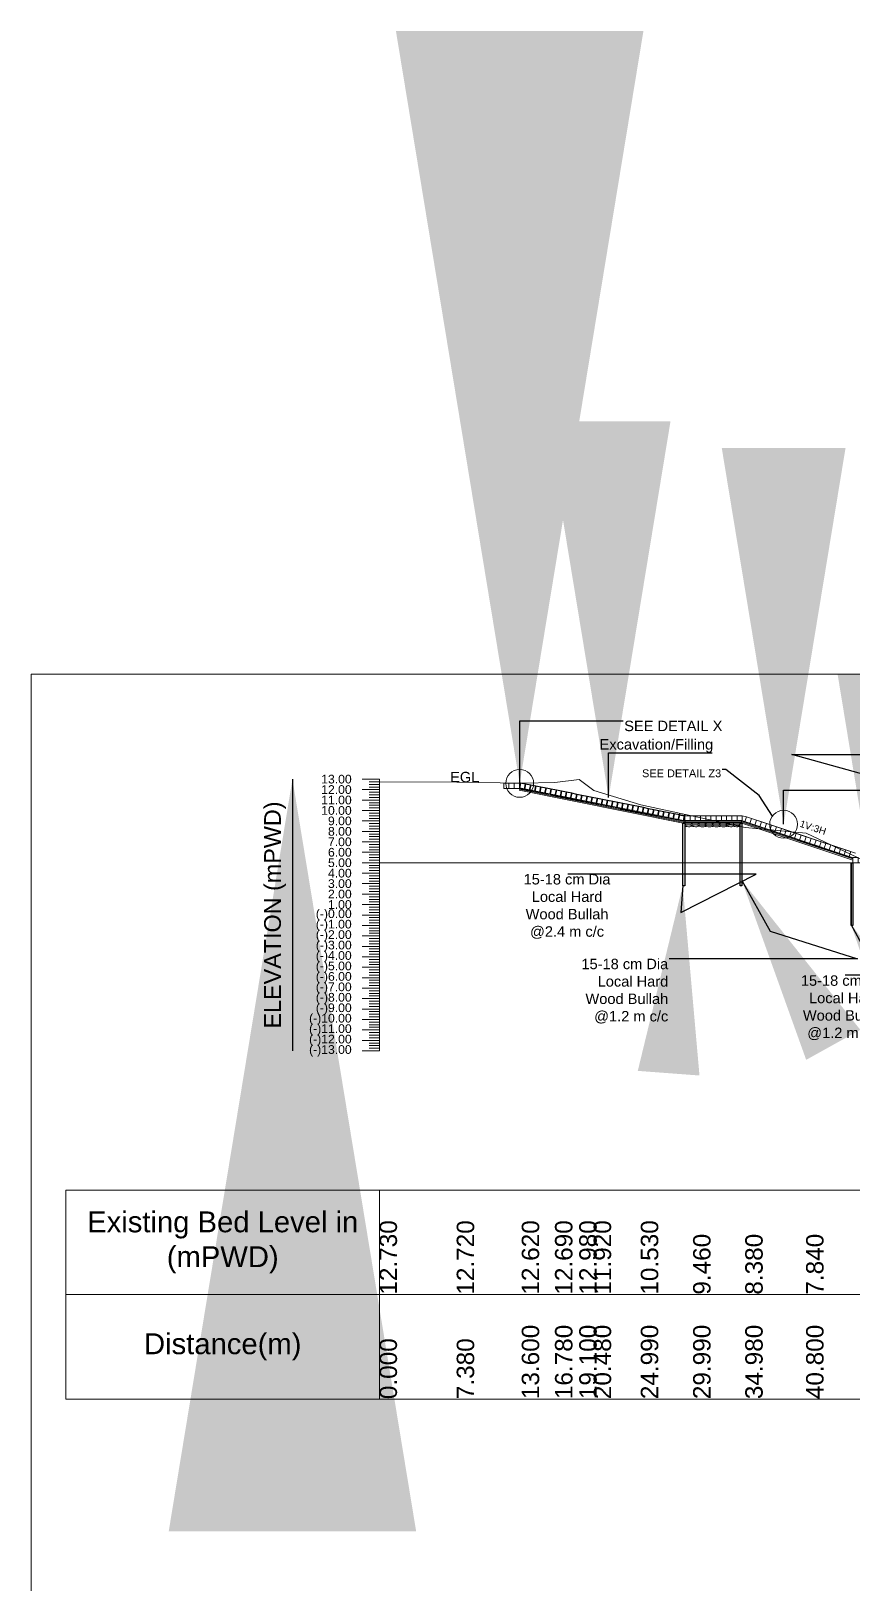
# Model space of a CAD drawing. Header units: inches. Extents: x -885 to 26362, y -28010 to 990.
# Drawn here: x 4368.5 to 4447.2, y -13605.7 to -13457.1 of the extents above; entities that cross this region are included whole.
import ezdxf

# ---------------------------------------------------------------- set-up
doc = ezdxf.new("R2010")
doc.units = ezdxf.units.IN
doc.header["$MEASUREMENT"] = 0
for name, color, linetype, lineweight in [('Bed Level Divider', 7, 'Continuous', 9), ('Cross section Data Border', 7, 'Continuous', 9), ('Cross Section Labels', 7, 'Continuous', 9), ('Existing_Bed_Level for Xsection', 7, 'Continuous', 0), ('Long Section Labels', 7, 'Continuous', 9)]:
    doc.layers.add(name, color=color, linetype=linetype, lineweight=lineweight)
doc.layers.add('New Slope Line', color=10, linetype='Continuous')
doc.layers.add('Pitching Lines', color=7, linetype='Continuous')
doc.styles.get("Standard").update_dxf_attribs({"font": 'arial.ttf'})
doc.dimstyles.get("Standard").update_dxf_attribs({"dimtxt": 0.18, "dimasz": 0.18, "dimexe": 0.18, "dimexo": 0.0625, "dimgap": 0.09, "dimtad": 0, "dimtih": 1, "dimtoh": 1, "dimdec": 4, "dimzin": 0, "dimdsep": 46, "dimtxsty": 'Standard', "dimcen": 0.09, "dimadec": 0, "dimazin": 0, "dimtfac": 1, "dimtdec": 4, "dimtofl": 0, "dimtmove": 0, "dimatfit": 3, "dimfxl": 1, "dimtolj": 1, "dimtzin": 0, "dimarcsym": 0})

msp = doc.modelspace()

# ---------------------------------------------------------------- linework, layer by layer
at = {"layer": 'Bed Level Divider'}
for points in [[(4447.159531, -13536.446944), (4436.545937, -13532.909079), (4430.925255, -13532.909079), (4415.221713, -13529.768371)], [(4447.159531, -13536.341534), (4436.562165, -13532.809079), (4430.935157, -13532.809079), (4415.241325, -13529.670313)], [(4447.159531, -13536.236125), (4436.578392, -13532.709079), (4430.945059, -13532.709079), (4415.260937, -13529.572254)]]:
    msp.add_lwpolyline(points, dxfattribs=at)
at = {"layer": 'Cross section Data Border'}
msp.add_lwpolyline([(4371.881544, -13568.042412), (4670.354877, -13568.042412), (4670.354877, -13588.042412), (4371.881544, -13588.042412)], close=True, dxfattribs=at)
for points in [[(4401.881544, -13568.042412), (4401.881544, -13588.042412)], [(4371.881544, -13578.042412), (4670.354877, -13578.042412)]]:
    msp.add_lwpolyline(points, dxfattribs=at)
at = {"layer": 'Cross Section Labels'}
for centre in [(4415.28461, -13529.112025), (4440.53376, -13533.02182)]:
    msp.add_circle(centre, 1.333333, dxfattribs=at)
at = {"layer": 'Existing_Bed_Level for Xsection'}
for points in [[(4401.881544, -13528.979079), (4409.261544, -13528.989079), (4415.481544, -13529.089079), (4418.661544, -13529.019079), (4420.981544, -13528.729079), (4422.361544, -13529.789079), (4426.871544, -13531.179079), (4431.871544, -13532.249079), (4436.861544, -13533.329079), (4442.681544, -13533.869079), (4452.511544, -13538.539079), (4467.021544, -13538.874079), (4468.571544, -13538.979079), (4516.101544, -13539.354079), (4522.521544, -13539.516079), (4549.591544, -13540.363079), (4558.401544, -13540.352079), (4558.501544, -13540.410079), (4563.371544, -13541.130079), (4567.811544, -13542.050079), (4570.441544, -13542.793079), (4581.631544, -13545.884079)], [(4447.409531, -13535.792412), (4438.159531, -13532.709079)], [(4401.881544, -13536.709079), (4667.021544, -13536.709079)]]:
    msp.add_lwpolyline(points, dxfattribs=at)
at = {"layer": 'Long Section Labels'}
msp.add_line((4436.578513, -13532.209079), (4436.992414, -13532.32004), dxfattribs=at)
for points in [[(4368.548211, -13518.645079), (4701.881544, -13518.645079), (4701.881544, -13754.345079), (4368.548211, -13754.345079)], [(4414.262069, -13529.087091), (4413.762069, -13529.087091), (4413.762069, -13529.587091), (4414.262069, -13529.587091)], [(4414.762069, -13529.087091), (4414.262069, -13529.087091), (4414.262069, -13529.587091), (4414.762069, -13529.587091)], [(4415.262133, -13529.087091), (4414.762133, -13529.087091), (4414.762133, -13529.587091), (4415.262133, -13529.587091)], [(4431.578392, -13532.209079), (4431.078392, -13532.209079), (4431.078392, -13532.709079), (4431.578392, -13532.709079)], [(4432.078392, -13532.209079), (4431.578392, -13532.209079), (4431.578392, -13532.709079), (4432.078392, -13532.709079)], [(4432.578392, -13532.209079), (4432.078392, -13532.209079), (4432.078392, -13532.709079), (4432.578392, -13532.709079)], [(4433.078392, -13532.209079), (4432.578392, -13532.209079), (4432.578392, -13532.709079), (4433.078392, -13532.709079)], [(4433.578392, -13532.209079), (4433.078392, -13532.209079), (4433.078392, -13532.709079), (4433.578392, -13532.709079)], [(4434.078392, -13532.209079), (4433.578392, -13532.209079), (4433.578392, -13532.709079), (4434.078392, -13532.709079)], [(4434.578392, -13532.209079), (4434.078392, -13532.209079), (4434.078392, -13532.709079), (4434.578392, -13532.709079)], [(4435.078392, -13532.209079), (4434.578392, -13532.209079), (4434.578392, -13532.709079), (4435.078392, -13532.709079)], [(4435.578392, -13532.209079), (4435.078392, -13532.209079), (4435.078392, -13532.709079), (4435.578392, -13532.709079)], [(4436.078392, -13532.209079), (4435.578392, -13532.209079), (4435.578392, -13532.709079), (4436.078392, -13532.709079)], [(4436.578392, -13532.209079), (4436.078392, -13532.209079), (4436.078392, -13532.709079), (4436.578392, -13532.709079)], [(4437.466756, -13532.478154), (4436.992414, -13532.32004), (4436.8343, -13532.794382), (4437.308642, -13532.952495)], [(4437.941097, -13532.636268), (4437.466756, -13532.478154), (4437.308642, -13532.952495), (4437.782983, -13533.110609)], [(4438.415439, -13532.794382), (4437.941097, -13532.636268), (4437.782983, -13533.110609), (4438.257325, -13533.268723)], [(4438.889781, -13532.952495), (4438.415439, -13532.794382), (4438.257325, -13533.268723), (4438.731667, -13533.426837)], [(4439.364122, -13533.110609), (4438.889781, -13532.952495), (4438.731667, -13533.426837), (4439.206008, -13533.584951)], [(4439.838464, -13533.268723), (4439.364122, -13533.110609), (4439.206008, -13533.584951), (4439.68035, -13533.743065)], [(4440.312806, -13533.426837), (4439.838464, -13533.268723), (4439.68035, -13533.743065), (4440.154692, -13533.901179)], [(4440.787147, -13533.584951), (4440.312806, -13533.426837), (4440.154692, -13533.901179), (4440.629033, -13534.059293)], [(4441.261489, -13533.743065), (4440.787147, -13533.584951), (4440.629033, -13534.059293), (4441.103375, -13534.217407)], [(4441.73583, -13533.901179), (4441.261489, -13533.743065), (4441.103375, -13534.217407), (4441.577717, -13534.37552)], [(4442.210172, -13534.059293), (4441.73583, -13533.901179), (4441.577717, -13534.37552), (4442.052058, -13534.533634)], [(4442.684514, -13534.217407), (4442.210172, -13534.059293), (4442.052058, -13534.533634), (4442.5264, -13534.691748)], [(4443.158855, -13534.37552), (4442.684514, -13534.217407), (4442.5264, -13534.691748), (4443.000742, -13534.849862)], [(4443.633197, -13534.533634), (4443.158855, -13534.37552), (4443.000742, -13534.849862), (4443.475083, -13535.007976)], [(4444.107539, -13534.691748), (4443.633197, -13534.533634), (4443.475083, -13535.007976), (4443.949425, -13535.16609)], [(4444.58188, -13534.849862), (4444.107539, -13534.691748), (4443.949425, -13535.16609), (4444.423766, -13535.324204)], [(4445.056222, -13535.007976), (4444.58188, -13534.849862), (4444.423766, -13535.324204), (4444.898108, -13535.482318)], [(4445.530564, -13535.16609), (4445.056222, -13535.007976), (4444.898108, -13535.482318), (4445.37245, -13535.640431)], [(4446.004905, -13535.324204), (4445.530564, -13535.16609), (4445.37245, -13535.640431), (4445.846791, -13535.798545)], [(4446.479247, -13535.482318), (4446.004905, -13535.324204), (4445.846791, -13535.798545), (4446.321133, -13535.956659)], [(4446.953589, -13535.640431), (4446.479247, -13535.482318), (4446.321133, -13535.956659), (4446.795475, -13536.114773)], [(4447.659531, -13536.209079), (4447.159531, -13536.209079), (4447.159531, -13536.709079), (4447.659531, -13536.709079)]]:
    msp.add_lwpolyline(points, close=True, dxfattribs=at)
for points in [[(4401.881544, -13528.709079), (4400.214877, -13528.709079)], [(4401.881544, -13529.709079), (4400.214877, -13529.709079)], [(4401.881544, -13528.959079), (4400.881544, -13528.959079)], [(4401.881544, -13529.209079), (4400.881544, -13529.209079)], [(4401.881544, -13529.459079), (4400.881544, -13529.459079)], [(4401.881544, -13529.959079), (4400.881544, -13529.959079)], [(4401.881544, -13554.709079), (4401.881544, -13553.709079), (4401.881544, -13552.709079), (4401.881544, -13551.709079), (4401.881544, -13550.709079), (4401.881544, -13549.709079), (4401.881544, -13548.709079), (4401.881544, -13547.709079), (4401.881544, -13546.709079), (4401.881544, -13545.709079), (4401.881544, -13544.709079), (4401.881544, -13543.709079), (4401.881544, -13542.709079), (4401.881544, -13541.709079), (4401.881544, -13540.709079), (4401.881544, -13539.709079), (4401.881544, -13538.709079), (4401.881544, -13537.709079), (4401.881544, -13536.709079), (4401.881544, -13535.709079), (4401.881544, -13534.709079), (4401.881544, -13533.709079), (4401.881544, -13532.709079), (4401.881544, -13531.709079), (4401.881544, -13530.709079), (4401.881544, -13529.709079), (4401.881544, -13528.709079)], [(4401.881544, -13530.709079), (4400.214877, -13530.709079)], [(4401.881544, -13530.209079), (4400.881544, -13530.209079)], [(4401.881544, -13530.459079), (4400.881544, -13530.459079)], [(4401.881544, -13530.959079), (4400.881544, -13530.959079)], [(4401.881544, -13531.209079), (4400.881544, -13531.209079)], [(4401.881544, -13531.459079), (4400.881544, -13531.459079)], [(4401.881544, -13531.709079), (4400.214877, -13531.709079)], [(4401.881544, -13532.709079), (4400.214877, -13532.709079)], [(4401.881544, -13531.959079), (4400.881544, -13531.959079)], [(4401.881544, -13532.209079), (4400.881544, -13532.209079)], [(4401.881544, -13532.459079), (4400.881544, -13532.459079)], [(4401.881544, -13532.959079), (4400.881544, -13532.959079)], [(4436.578392, -13532.709079), (4436.8343, -13532.794382), (4436.862734, -13532.709079)], [(4401.881544, -13533.709079), (4400.214877, -13533.709079)], [(4401.881544, -13533.209079), (4400.881544, -13533.209079)], [(4401.881544, -13533.459079), (4400.881544, -13533.459079)], [(4401.881544, -13533.959079), (4400.881544, -13533.959079)], [(4401.881544, -13534.209079), (4400.881544, -13534.209079)], [(4401.881544, -13534.459079), (4400.881544, -13534.459079)], [(4401.881544, -13534.709079), (4400.214877, -13534.709079)], [(4401.881544, -13535.709079), (4400.214877, -13535.709079)], [(4401.881544, -13534.959079), (4400.881544, -13534.959079)], [(4401.881544, -13535.209079), (4400.881544, -13535.209079)], [(4401.881544, -13535.459079), (4400.881544, -13535.459079)], [(4401.881544, -13535.959079), (4400.881544, -13535.959079)], [(4401.881544, -13536.709079), (4400.214877, -13536.709079)], [(4401.881544, -13536.209079), (4400.881544, -13536.209079)], [(4401.881544, -13536.459079), (4400.881544, -13536.459079)], [(4401.881544, -13536.959079), (4400.881544, -13536.959079)], [(4401.881544, -13537.209079), (4400.881544, -13537.209079)], [(4401.881544, -13537.459079), (4400.881544, -13537.459079)], [(4401.881544, -13537.709079), (4400.214877, -13537.709079)], [(4401.881544, -13538.709079), (4400.214877, -13538.709079)], [(4401.881544, -13537.959079), (4400.881544, -13537.959079)], [(4401.881544, -13538.209079), (4400.881544, -13538.209079)], [(4401.881544, -13538.459079), (4400.881544, -13538.459079)], [(4401.881544, -13538.959079), (4400.881544, -13538.959079)], [(4401.881544, -13539.709079), (4400.214877, -13539.709079)], [(4401.881544, -13539.209079), (4400.881544, -13539.209079)], [(4401.881544, -13539.459079), (4400.881544, -13539.459079)], [(4401.881544, -13539.959079), (4400.881544, -13539.959079)], [(4401.881544, -13540.209079), (4400.881544, -13540.209079)], [(4401.881544, -13540.709079), (4400.214877, -13540.709079)], [(4401.881544, -13541.709079), (4400.214877, -13541.709079)], [(4401.881544, -13540.459079), (4400.881544, -13540.459079)], [(4401.881544, -13540.959079), (4400.881544, -13540.959079)], [(4401.881544, -13541.209079), (4400.881544, -13541.209079)], [(4401.881544, -13541.459079), (4400.881544, -13541.459079)], [(4401.881544, -13542.709079), (4400.214877, -13542.709079)], [(4401.881544, -13541.959079), (4400.881544, -13541.959079)], [(4401.881544, -13542.209079), (4400.881544, -13542.209079)], [(4401.881544, -13542.459079), (4400.881544, -13542.459079)], [(4401.881544, -13542.959079), (4400.881544, -13542.959079)], [(4401.881544, -13543.209079), (4400.881544, -13543.209079)], [(4401.881544, -13543.709079), (4400.214877, -13543.709079)], [(4401.881544, -13544.709079), (4400.214877, -13544.709079)], [(4401.881544, -13543.459079), (4400.881544, -13543.459079)], [(4401.881544, -13543.959079), (4400.881544, -13543.959079)], [(4401.881544, -13544.209079), (4400.881544, -13544.209079)], [(4401.881544, -13544.459079), (4400.881544, -13544.459079)], [(4401.881544, -13545.709079), (4400.214877, -13545.709079)], [(4401.881544, -13544.959079), (4400.881544, -13544.959079)], [(4401.881544, -13545.209079), (4400.881544, -13545.209079)], [(4401.881544, -13545.459079), (4400.881544, -13545.459079)], [(4401.881544, -13545.959079), (4400.881544, -13545.959079)], [(4401.881544, -13546.209079), (4400.881544, -13546.209079)], [(4401.881544, -13546.709079), (4400.214877, -13546.709079)], [(4401.881544, -13547.709079), (4400.214877, -13547.709079)], [(4401.881544, -13546.459079), (4400.881544, -13546.459079)], [(4401.881544, -13546.959079), (4400.881544, -13546.959079)], [(4401.881544, -13547.209079), (4400.881544, -13547.209079)], [(4401.881544, -13547.459079), (4400.881544, -13547.459079)], [(4401.881544, -13548.709079), (4400.214877, -13548.709079)], [(4401.881544, -13547.959079), (4400.881544, -13547.959079)], [(4401.881544, -13548.209079), (4400.881544, -13548.209079)], [(4401.881544, -13548.459079), (4400.881544, -13548.459079)], [(4401.881544, -13548.959079), (4400.881544, -13548.959079)], [(4401.881544, -13549.209079), (4400.881544, -13549.209079)], [(4401.881544, -13549.709079), (4400.214877, -13549.709079)], [(4401.881544, -13550.709079), (4400.214877, -13550.709079)], [(4401.881544, -13549.459079), (4400.881544, -13549.459079)], [(4401.881544, -13549.959079), (4400.881544, -13549.959079)], [(4401.881544, -13550.209079), (4400.881544, -13550.209079)], [(4401.881544, -13550.459079), (4400.881544, -13550.459079)], [(4401.881544, -13551.709079), (4400.214877, -13551.709079)], [(4401.881544, -13550.959079), (4400.881544, -13550.959079)], [(4401.881544, -13551.209079), (4400.881544, -13551.209079)], [(4401.881544, -13551.459079), (4400.881544, -13551.459079)], [(4401.881544, -13551.959079), (4400.881544, -13551.959079)], [(4401.881544, -13552.209079), (4400.881544, -13552.209079)], [(4401.881544, -13552.709079), (4400.214877, -13552.709079)], [(4401.881544, -13553.709079), (4400.214877, -13553.709079)], [(4401.881544, -13552.459079), (4400.881544, -13552.459079)], [(4401.881544, -13552.959079), (4400.881544, -13552.959079)], [(4401.881544, -13553.209079), (4400.881544, -13553.209079)], [(4401.881544, -13553.459079), (4400.881544, -13553.459079)], [(4401.881544, -13554.709079), (4400.214877, -13554.709079)], [(4401.881544, -13553.959079), (4400.881544, -13553.959079)], [(4401.881544, -13554.209079), (4400.881544, -13554.209079)], [(4401.881544, -13554.459079), (4400.881544, -13554.459079)]]:
    msp.add_lwpolyline(points, dxfattribs=at)
for centre in [(4431.419648, -13532.989088), (4432.091171, -13532.991115), (4432.764725, -13532.997198), (4433.43162, -13533.000698), (4434.098577, -13533.000698), (4434.771484, -13532.995413), (4435.437723, -13532.990054), (4436.033541, -13532.987566), (4431.424752, -13533.17631), (4432.096275, -13533.178337), (4432.769829, -13533.184421), (4433.436724, -13533.18792), (4434.103682, -13533.18792), (4434.776589, -13533.182635), (4435.442828, -13533.177276), (4436.038646, -13533.174788)]:
    msp.add_ellipse(centre, major_axis=(0.332711, -0.007681), ratio=0.255, dxfattribs=at)
at = {"layer": 'New Slope Line'}
for p, q in [((4430.945059, -13532.709079), (4415.260937, -13529.572254)), ((4430.454724, -13532.611012), (4430.59083, -13531.975006)), ((4430.454724, -13532.611012), (4430.945059, -13532.709079)), ((4430.552782, -13532.120722), (4431.049699, -13532.220105)), ((4430.945059, -13532.709079), (4431.079759, -13532.079637)), ((4436.578392, -13532.709079), (4430.945059, -13532.709079)), ((4436.578392, -13532.709079), (4447.159531, -13536.236125))]:
    msp.add_line(p, q, dxfattribs=at)
at = {"layer": 'Pitching Lines'}
for p, q in [((4415.262133, -13529.087091), (4415.358995, -13529.081964)), ((4431.078392, -13532.709079), (4431.078392, -13532.909079)), ((4436.545937, -13532.909079), (4436.545937, -13532.709079)), ((4446.979531, -13536.709079), (4446.979531, -13542.709079)), ((4447.159531, -13536.709079), (4447.159531, -13542.709079))]:
    msp.add_line(p, q, dxfattribs=at)
for points in [[(4415.254354, -13529.570938), (4415.744689, -13529.669005), (4415.849329, -13529.180031), (4415.358995, -13529.081964), (4415.254354, -13529.570938)], [(4415.744689, -13529.669005), (4416.235023, -13529.767072), (4416.339664, -13529.278098), (4415.849329, -13529.180031), (4415.744689, -13529.669005)], [(4416.235023, -13529.767072), (4416.725358, -13529.865139), (4416.829998, -13529.376165), (4416.339664, -13529.278098), (4416.235023, -13529.767072)], [(4416.725358, -13529.865139), (4417.215692, -13529.963206), (4417.320333, -13529.474232), (4416.829998, -13529.376165), (4416.725358, -13529.865139)], [(4417.215692, -13529.963206), (4417.706027, -13530.061273), (4417.810667, -13529.572299), (4417.320333, -13529.474232), (4417.215692, -13529.963206)], [(4417.706027, -13530.061273), (4418.196361, -13530.159339), (4418.301002, -13529.670366), (4417.810667, -13529.572299), (4417.706027, -13530.061273)], [(4418.196361, -13530.159339), (4418.686696, -13530.257406), (4418.791336, -13529.768432), (4418.301002, -13529.670366), (4418.196361, -13530.159339)], [(4418.686696, -13530.257406), (4419.17703, -13530.355473), (4419.281671, -13529.866499), (4418.791336, -13529.768432), (4418.686696, -13530.257406)], [(4419.17703, -13530.355473), (4419.667365, -13530.45354), (4419.772005, -13529.964566), (4419.281671, -13529.866499), (4419.17703, -13530.355473)], [(4419.667365, -13530.45354), (4420.157699, -13530.551607), (4420.26234, -13530.062633), (4419.772005, -13529.964566), (4419.667365, -13530.45354)], [(4420.157699, -13530.551607), (4420.648034, -13530.649674), (4420.752674, -13530.1607), (4420.26234, -13530.062633), (4420.157699, -13530.551607)], [(4420.648034, -13530.649674), (4421.138369, -13530.747741), (4421.243009, -13530.258767), (4420.752674, -13530.1607), (4420.648034, -13530.649674)], [(4421.138369, -13530.747741), (4421.628703, -13530.845808), (4421.733343, -13530.356834), (4421.243009, -13530.258767), (4421.138369, -13530.747741)], [(4421.628703, -13530.845808), (4422.119038, -13530.943875), (4422.223678, -13530.454901), (4421.733343, -13530.356834), (4421.628703, -13530.845808)], [(4422.119038, -13530.943875), (4422.609372, -13531.041942), (4422.714012, -13530.552968), (4422.223678, -13530.454901), (4422.119038, -13530.943875)], [(4422.609372, -13531.041942), (4423.099707, -13531.140008), (4423.204347, -13530.651035), (4422.714012, -13530.552968), (4422.609372, -13531.041942)], [(4423.099707, -13531.140008), (4423.590041, -13531.238075), (4423.694682, -13530.749102), (4423.204347, -13530.651035), (4423.099707, -13531.140008)], [(4423.590041, -13531.238075), (4424.080376, -13531.336142), (4424.185016, -13530.847168), (4423.694682, -13530.749102), (4423.590041, -13531.238075)], [(4424.080376, -13531.336142), (4424.57071, -13531.434209), (4424.675351, -13530.945235), (4424.185016, -13530.847168), (4424.080376, -13531.336142)], [(4424.57071, -13531.434209), (4425.061045, -13531.532276), (4425.165685, -13531.043302), (4424.675351, -13530.945235), (4424.57071, -13531.434209)], [(4425.061045, -13531.532276), (4425.551379, -13531.630343), (4425.65602, -13531.141369), (4425.165685, -13531.043302), (4425.061045, -13531.532276)], [(4425.551379, -13531.630343), (4426.041714, -13531.72841), (4426.146354, -13531.239436), (4425.65602, -13531.141369), (4425.551379, -13531.630343)], [(4426.041714, -13531.72841), (4426.532048, -13531.826477), (4426.636689, -13531.337503), (4426.146354, -13531.239436), (4426.041714, -13531.72841)], [(4426.532048, -13531.826477), (4427.022383, -13531.924544), (4427.127023, -13531.43557), (4426.636689, -13531.337503), (4426.532048, -13531.826477)], [(4427.022383, -13531.924544), (4427.512717, -13532.022611), (4427.617358, -13531.533637), (4427.127023, -13531.43557), (4427.022383, -13531.924544)], [(4427.512717, -13532.022611), (4428.003052, -13532.120678), (4428.107692, -13531.631704), (4427.617358, -13531.533637), (4427.512717, -13532.022611)], [(4428.003052, -13532.120678), (4428.493386, -13532.218744), (4428.598027, -13531.729771), (4428.107692, -13531.631704), (4428.003052, -13532.120678)], [(4428.493386, -13532.218744), (4428.983721, -13532.316811), (4429.088361, -13531.827837), (4428.598027, -13531.729771), (4428.493386, -13532.218744)], [(4428.983721, -13532.316811), (4429.474055, -13532.414878), (4429.578696, -13531.925904), (4429.088361, -13531.827837), (4428.983721, -13532.316811)], [(4429.474055, -13532.414878), (4429.96439, -13532.512945), (4430.06903, -13532.023971), (4429.578696, -13531.925904), (4429.474055, -13532.414878)], [(4429.96439, -13532.512945), (4430.454724, -13532.611012), (4430.559365, -13532.122038), (4430.06903, -13532.023971), (4429.96439, -13532.512945)], [(4430.454724, -13532.611012), (4430.945059, -13532.709079), (4431.049699, -13532.220105), (4430.559365, -13532.122038), (4430.454724, -13532.611012)], [(4430.898392, -13532.909079), (4431.078392, -13532.909079), (4431.078392, -13538.909079), (4430.898392, -13538.909079), (4430.898392, -13532.909079)], [(4436.365937, -13532.909079), (4436.545937, -13532.909079), (4436.545937, -13538.909079), (4436.365937, -13538.909079), (4436.365937, -13532.909079)], [(4446.979531, -13536.709079), (4447.159531, -13536.709079), (4447.159531, -13542.709079), (4446.979531, -13542.709079), (4446.979531, -13536.709079)]]:
    msp.add_lwpolyline(points, dxfattribs=at)

# ---------------------------------------------------------------- texts
at = {"layer": 'Cross section Data Border', "char_height": 2, "width": 26.66666667, "attachment_point": 5}
for s, insert in [('Existing Bed Level in (mPWD)', (4386.881544, -13573.042412)), ('Distance(m)', (4386.881544, -13583.042412))]:
    msp.add_mtext(s, dxfattribs=dict(at, insert=insert))
at = {"layer": 'Cross Section Labels'}
for s, insert, char_height, attachment_point in [('SEE DETAIL X', (4425.28461, -13523.112025), 1, 1), ('Excavation/Filling', (4433.794588, -13526.17799), 1, 9), ('EGL', (4411.425101, -13529.023863), 1, 9), ('SEE DETAIL Z3', (4434.561287, -13527.76966), 0.75042, 3)]:
    msp.add_mtext(s, dxfattribs=dict(at, insert=insert, char_height=char_height, attachment_point=attachment_point))
at = {"layer": 'Cross Section Labels', "insert": (4443.446392, -13533.018279), "char_height": 0.6666667, "attachment_point": 2, "rotation": 341.56505118}
msp.add_mtext('1V:3H', dxfattribs=at)
at = {"layer": 'Cross Section Labels', "char_height": 1, "width": 9.51479008}
for s, insert, attachment_point in [('15-18 cm Dia Local Hard Wood Bullah @2.4 m c/c', (4419.815554, -13537.787077), 2), ('15-18 cm Dia Local Hard Wood Bullah @1.2 m c/c', (4429.497068, -13545.894196), 3), ('15-18 cm Dia Local Hard Wood Bullah @1.2 m c/c', (4446.33547, -13547.482353), 2)]:
    msp.add_mtext(s, dxfattribs=dict(at, insert=insert, attachment_point=attachment_point))
at = {"layer": 'Long Section Labels', "char_height": 0.8333333, "attachment_point": 6}
for s, insert in [('13.00', (4399.214877, -13528.709079)), ('12.00', (4399.214877, -13529.709079)), ('11.00', (4399.214877, -13530.709079)), ('10.00', (4399.214877, -13531.709079)), ('9.00', (4399.214877, -13532.709079)), ('8.00', (4399.214877, -13533.709079)), ('7.00', (4399.214877, -13534.709079)), ('6.00', (4399.214877, -13535.709079)), ('4.00', (4399.214877, -13537.709079)), ('5.00', (4399.214877, -13536.709079)), ('3.00', (4399.214877, -13538.709079)), ('2.00', (4399.214877, -13539.709079)), ('1.00', (4399.214877, -13540.709079)), ('(-)0.00', (4399.214877, -13541.709079)), ('(-)1.00', (4399.214877, -13542.709079)), ('(-)2.00', (4399.214877, -13543.709079)), ('(-)3.00', (4399.214877, -13544.709079)), ('(-)4.00', (4399.214877, -13545.709079)), ('(-)5.00', (4399.214877, -13546.709079)), ('(-)6.00', (4399.214877, -13547.709079)), ('(-)7.00', (4399.214877, -13548.709079)), ('(-)8.00', (4399.214877, -13549.709079)), ('(-)9.00', (4399.214877, -13550.709079)), ('(-)10.00', (4399.214877, -13551.709079)), ('(-)11.00', (4399.214877, -13552.709079)), ('(-)12.00', (4399.214877, -13553.709079)), ('(-)13.00', (4399.214877, -13554.709079))]:
    msp.add_mtext(s, dxfattribs=dict(at, insert=insert))
at = {"layer": 'Long Section Labels', "rotation": 90}
for s, insert, char_height, attachment_point in [('ELEVATION (mPWD)', (4391.881544, -13541.709079), 1.6, 5), ('12.730', (4401.881544, -13578.042412), 1.6666667, 1), ('12.720', (4409.261544, -13578.042412), 1.6666667, 1), ('12.620', (4415.481544, -13578.042412), 1.6666667, 1), ('12.690', (4418.661544, -13578.042412), 1.6666667, 1), ('12.980', (4420.981544, -13578.042412), 1.6666667, 1), ('11.920', (4422.361544, -13578.042412), 1.6666667, 1), ('10.530', (4426.871544, -13578.042412), 1.6666667, 1), ('9.460', (4431.871544, -13578.042412), 1.6666667, 1), ('8.380', (4436.861544, -13578.042412), 1.6666667, 1), ('7.840', (4442.681544, -13578.042412), 1.6666667, 1), ('13.600', (4415.481544, -13588.042412), 1.6666667, 1), ('16.780', (4418.661544, -13588.042412), 1.6666667, 1), ('19.100', (4420.981544, -13588.042412), 1.6666667, 1), ('20.480', (4422.361544, -13588.042412), 1.6666667, 1), ('24.990', (4426.871544, -13588.042412), 1.6666667, 1), ('29.990', (4431.871544, -13588.042412), 1.6666667, 1), ('34.980', (4436.861544, -13588.042412), 1.6666667, 1), ('40.800', (4442.681544, -13588.042412), 1.6666667, 1), ('0.000', (4401.881544, -13588.042412), 1.6666667, 1), ('7.380', (4409.261544, -13588.042412), 1.6666667, 1)]:
    msp.add_mtext(s, dxfattribs=dict(at, insert=insert, char_height=char_height, attachment_point=attachment_point))

# ---------------------------------------------------------------- leaders
at = {"layer": 'Cross Section Labels', "annotation_type": 0, "has_hookline": 1}
for points, override, hookline_direction, text_width in [([(4415.28461, -13529.112025), (4415.28461, -13523.112025), (4425.19461, -13523.112025)], {"dimasz": 72}, 0, 9.322647), ([(4423.794588, -13530.45299), (4423.794588, -13526.17799), (4433.704588, -13526.17799)], {"dimasz": 36}, 0, 10.666439), ([(4440.53376, -13533.02182), (4440.53376, -13529.77182), (4450.44376, -13529.77182)], {"dimasz": 36}, 0, 9.3206), ([(4467.79916, -13537.700552), (4467.79916, -13533.709079), (4441.31753, -13526.361888), (4477.31753, -13526.361888)], {"dimasz": 36}, 0, 41.846294), ([(4448.659531, -13536.709079), (4448.659531, -13535.209079), (4458.569531, -13535.209079)], {"dimasz": 18}, 0, 9.218281), ([(4439.454437, -13532.238979), (4438.206062, -13530.266031), (4435.011287, -13527.76966), (4434.651287, -13527.76966)], {"dimasz": 0.36}, 1, 7.479118), ([(4430.881065, -13538.898941), (4430.68847, -13541.461797), (4437.905554, -13537.787077), (4419.905554, -13537.787077)], {"dimasz": 18}, 1, 8.09618), ([(4436.528609, -13538.40004), (4439.230526, -13543.25911), (4447.587068, -13545.894196), (4429.587068, -13545.894196)], {"dimasz": 18}, 1, 8.09618), ([(4446.962203, -13542.589718), (4449.037406, -13546.426993), (4464.42547, -13547.482353), (4446.42547, -13547.482353)], {"dimasz": 18}, 1, 8.09618)]:
    msp.add_leader(points, dimstyle='Standard', override=override, dxfattribs=dict(at, hookline_direction=hookline_direction, text_width=text_width))
at = {"layer": 'Long Section Labels'}
msp.add_leader([(4393.548211, -13528.709079), (4393.548211, -13554.709079)], dimstyle='Standard', override={"dimasz": 72}, dxfattribs=at)

doc.saveas('drawing.dxf')
